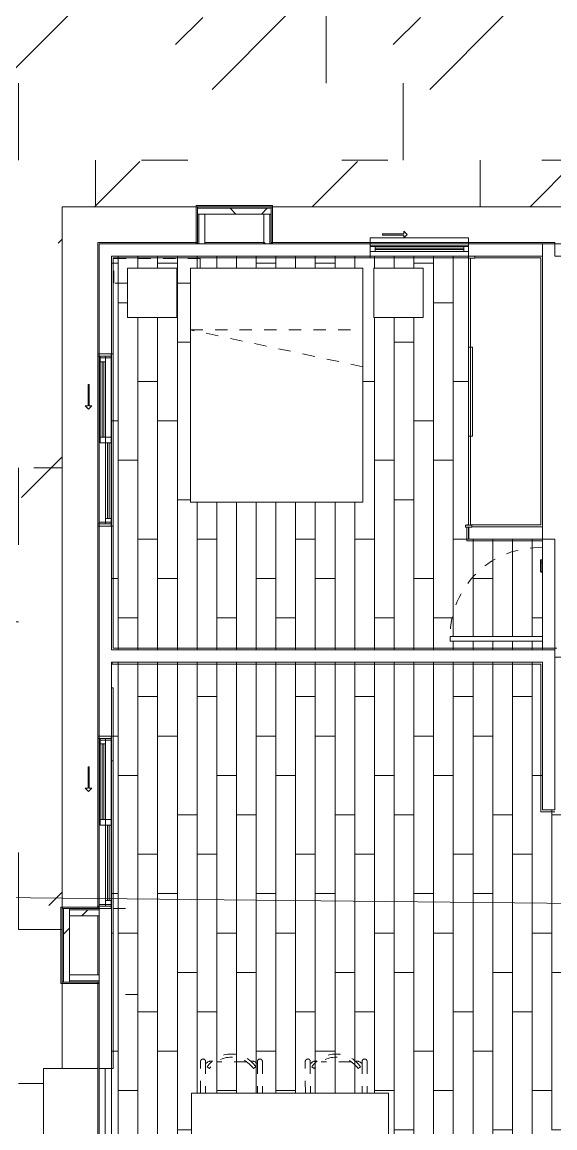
# Model space of a CAD drawing. Header units: metres. Extents: x 3856 to 4207, y -1118 to -691.
# Drawn here: x 3965.03 to 3969.36, y -991.61 to -982.63 of the extents above; entities that cross this region are included whole.
import ezdxf

# ---------------------------------------------------------------- set-up
doc = ezdxf.new("R2010")
doc.units = ezdxf.units.M
for name, pattern in [('Dash', [0.00635, 0.003175, -0.003175]), ('Derribado', [0.0048, 0.0032, -0.0016]), ('Trazo', [0.006, 0.003, -0.003])]:
    doc.linetypes.add(name, pattern=pattern)
for name, color, linetype, lineweight in [('_Hidden Lines_', 7, 'Trazo', 9), ('Casework', 7, 'Continuous', 9), ('Common Edges', 7, 'Continuous', 9), ('Cut Pattern', 7, 'Continuous', 18), ('Detail Items', 7, 'Continuous', 9), ('Doors', 7, 'Continuous', 9), ('Floors', 7, 'Continuous', 9), ('Frame_Mullion', 7, 'Continuous', 9), ('Generic Models', 7, 'Continuous', 9), ('Glass', 7, 'Continuous', 9), ('Linea de proyección', 7, 'Derribado', 9), ('Surface Pattern', 7, 'Continuous', 9), ('Text Notes', 7, 'Continuous', 9), ('Walls', 7, 'Continuous', 9), ('Windows', 7, 'Continuous', 9)]:
    doc.layers.add(name, color=color, linetype=linetype, lineweight=lineweight)
doc.layers.add('Cour_Roja_Punteada_1', color=1, linetype='Dash', lineweight=9, true_color=0xff0000)
doc.layers.add('ROA-E00-URB-A101-MASTER_PLAN cambio estaciomientos_dwg', color=7, linetype='Continuous', lineweight=9, true_color=0x767676)
pattern_1 = [(45, (0, 0), (-2.1213203, 2.1213203), []), (135, (0, 0), (-2.1213203, -2.1213203), [])]

# ---------------------------------------------------------------- blocks, each defined once
blk = doc.blocks.new('Comedor 2D - Escritorio 70 x160 cm-3928755-IMPLANTACIÓN - KIT COMERCIAL')
at = {"layer": '_Hidden Lines_'}
for p, q in [((-0.4103, -0.1951), (-0.4106, 0.0618)), ((-0.37, 0.0618), (-0.3697, -0.1951)), ((-0.3583, 0.0179), (-0.3377, 0.0037)), ((-0.0381, 0.0594), (-0.2816, 0.0594)), ((0.0386, 0.0179), (0.018, 0.0037)), ((0.0503, 0.0618), (0.05, -0.1951)), ((0.0908, 0.0618), (0.0906, -0.1951)), ((0.4397, -0.1951), (0.4394, 0.0618)), ((0.48, 0.0618), (0.4803, -0.1951)), ((0.4917, 0.0179), (0.5123, 0.0037)), ((0.8119, 0.0594), (0.5684, 0.0594)), ((0.8886, 0.0179), (0.868, 0.0037)), ((0.9003, 0.0618), (0.9, -0.1951)), ((0.9408, 0.0618), (0.9406, -0.1951)), ((-0.4849, -0.8951), (-0.4849, -0.1951)), ((-0.4849, -0.1951), (1.1151, -0.1951)), ((1.1151, -0.1951), (1.1151, -0.8951)), ((1.1151, -0.8951), (-0.4849, -0.8951)), ((-0.4103, -0.8951), (-0.4106, -1.152)), ((-0.37, -1.152), (-0.3697, -0.8951)), ((0.0503, -1.152), (0.05, -0.8951)), ((0.0908, -1.152), (0.0906, -0.8951)), ((0.4397, -0.8951), (0.4394, -1.152)), ((0.48, -1.152), (0.4803, -0.8951)), ((0.9003, -1.152), (0.9, -0.8951)), ((0.9408, -1.152), (0.9406, -0.8951)), ((-0.3583, -1.1081), (-0.3377, -1.0938)), ((-0.0381, -1.1496), (-0.2816, -1.1496)), ((0.0386, -1.1081), (0.018, -1.0938)), ((0.4917, -1.1081), (0.5123, -1.0938)), ((0.8119, -1.1496), (0.5684, -1.1496)), ((0.8886, -1.1081), (0.868, -1.0938))]:
    blk.add_line(p, q, dxfattribs=at)
for centre, radius, start, end in [((-0.1599, -0.1193), 0.2413, 34.66283, 145.33717), ((-0.1599, -0.1193), 0.2163, 34.66283, 145.33717), ((0.6901, -0.1193), 0.2413, 34.66283, 145.33717), ((0.6901, -0.1193), 0.2163, 34.66283, 145.33717), ((-0.3903, 0.0618), 0.0203, 0, 179.99945), ((-0.3196, -0.005), 0.0705, 86.38663, 135.59152), ((-0.0001, -0.005), 0.0705, 44.40888, 93.61337), ((0.0706, 0.0618), 0.0203, 0, 180), ((0.4597, 0.0618), 0.0203, 0, 179.99945), ((0.5304, -0.005), 0.0705, 86.38663, 135.59152), ((0.8499, -0.005), 0.0705, 44.40888, 93.61337), ((0.9206, 0.0618), 0.0203, 0, 180), ((-0.3903, -1.152), 0.0203, 180.00055, 0), ((-0.3196, -1.0851), 0.0705, 224.40848, 273.61337), ((-0.1599, -0.9708), 0.2413, 214.66283, 325.33717), ((-0.1599, -0.9708), 0.2163, 214.66283, 325.33717), ((-0.0001, -1.0851), 0.0705, 266.38663, 315.59112), ((0.0706, -1.152), 0.0203, 180, 360), ((0.4597, -1.152), 0.0203, 180.00055, 0), ((0.5304, -1.0851), 0.0705, 224.40848, 273.61337), ((0.6901, -0.9708), 0.2413, 214.66283, 325.33717), ((0.6901, -0.9708), 0.2163, 214.66283, 325.33717), ((0.8499, -1.0851), 0.0705, 266.38663, 315.59112), ((0.9206, -1.152), 0.0203, 180, 360)]:
    blk.add_arc(centre, radius, start, end, dxfattribs=at)
at = {"layer": 'Casework'}
for p, q in [((1.1151, -0.1951), (-0.4849, -0.1951)), ((-0.4849, -0.1951), (-0.4849, -0.8951)), ((1.1151, -0.8951), (1.1151, -0.1951)), ((-0.4849, -0.8951), (1.1151, -0.8951))]:
    blk.add_line(p, q, dxfattribs=at)
blk = doc.blocks.new('Multifuncional 2D - Closet 60x220cm-4041498-IMPLANTACIÓN - KIT COMERCIAL')
at = {"layer": '_Hidden Lines_'}
for p, q in [((-0.8578, -1.0866), (-0.8578, -0.5116)), ((-0.122, -0.4866), (0.6025, -0.4866)), ((1.3422, -0.4866), (1.3422, -1.0866)), ((1.3422, -1.0866), (-0.8578, -1.0866))]:
    blk.add_line(p, q, dxfattribs=at)
at = {"layer": 'Casework'}
for p, q in [((-0.8578, -0.5116), (-0.8578, -1.0866)), ((0.6025, -0.4866), (-0.122, -0.4866)), ((1.3422, -1.0866), (1.3422, -0.4866)), ((-0.8578, -1.0866), (1.3422, -1.0866))]:
    blk.add_line(p, q, dxfattribs=at)
blk = doc.blocks.new('COUR-VENTANA-DESLIZANTE_DOS_CUERPOS - 0_80 x 1_35cm-11785835-IMPLANTACIÓN - KIT COMERCIAL')
at = {"layer": 'Detail Items'}
for p, q in [((0.0999, -0.1246), (0.1269, -0.0976)), ((0.0999, -0.1246), (0.1269, -0.1516)), ((0.1269, -0.0976), (0.1269, -0.1196)), ((0.1269, -0.1196), (0.3, -0.1196)), ((0.1269, -0.1516), (0.1269, -0.1296)), ((0.3, -0.1296), (0.1269, -0.1296)), ((0.3, -0.1196), (0.3, -0.1296))]:
    blk.add_line(p, q, dxfattribs=at)
blk = doc.blocks.new('COUR-VENTANA-DESLIZANTE_DOS_CUERPOS - 1_40 x 1_35cm-11595978-IMPLANTACIÓN - KIT COMERCIAL')
at = {"layer": 'Detail Items'}
for p, q in [((0.2499, 0.0796), (0.2769, 0.1066)), ((0.2769, 0.1066), (0.2769, 0.0846)), ((0.2499, 0.0796), (0.2769, 0.0526)), ((0.45, 0.0846), (0.2769, 0.0846)), ((0.2769, 0.0746), (0.45, 0.0746)), ((0.2769, 0.0526), (0.2769, 0.0746)), ((0.45, 0.0746), (0.45, 0.0846))]:
    blk.add_line(p, q, dxfattribs=at)
blk = doc.blocks.new('COUR-PUERTA-SIMPLE - P-05 _ 80 cm x 210 cm-V187-IMPLANTACIÓN - KIT COMERCIAL')
at = {"layer": 'Detail Items'}
for p, q in [((0.34, -0.8), (0.34, -0.05)), ((0.34, -0.05), (0.34, -0.8)), ((0.38, -0.05), (0.38, -0.8)), ((0.38, -0.8), (0.38, -0.05)), ((0.38, -0.8), (0.34, -0.8)), ((0.34, -0.8), (0.38, -0.8))]:
    blk.add_line(p, q, dxfattribs=at)
at = {"layer": 'Doors'}
for p, q in [((-0.2827, -0.05), (-0.2827, -0.0622)), ((-0.2827, -0.0622), (-0.2827, -0.0654)), ((-0.27, -0.0622), (-0.2827, -0.0622)), ((-0.2827, -0.0622), (-0.2573, -0.0622)), ((-0.2827, -0.0622), (-0.2573, -0.0622)), ((-0.2827, -0.0654), (-0.27, -0.0654)), ((-0.27, -0.0622), (-0.1842, -0.0622)), ((-0.1842, -0.0622), (-0.27, -0.0622)), ((-0.27, -0.0654), (-0.27, -0.0622)), ((-0.27, -0.0622), (-0.27, -0.0654)), ((-0.27, -0.0654), (-0.1842, -0.0654)), ((-0.1842, -0.0654), (-0.27, -0.0654)), ((-0.2573, -0.0622), (-0.2573, -0.05)), ((-0.1842, -0.0622), (-0.1842, -0.05)), ((-0.1842, -0.05), (-0.1842, -0.0622)), ((-0.1811, -0.05), (-0.1811, -0.0623)), ((-0.1811, -0.0623), (-0.1811, -0.05))]:
    blk.add_line(p, q, dxfattribs=at)
at = {"layer": 'Doors', "flags": 128}
for points in [[(-0.1842, -0.0654), (-0.1835, -0.0653), (-0.1829, -0.0651), (-0.1823, -0.0647), (-0.1818, -0.0642), (-0.1814, -0.0636), (-0.1812, -0.063), (-0.1811, -0.0623)], [(-0.1811, -0.0623), (-0.1812, -0.063), (-0.1814, -0.0636), (-0.1818, -0.0642), (-0.1823, -0.0647), (-0.1829, -0.0651), (-0.1835, -0.0653), (-0.1842, -0.0654)]]:
    blk.add_lwpolyline(points, dxfattribs=at)
at = {"layer": 'Linea de proyección'}
blk.add_arc((0.34, -0.0789), 0.7211, 177.71276, 270, dxfattribs=at)
blk = doc.blocks.new('CLOSET 1 - ARAYA - CLOSET A-V195-IMPLANTACIÓN - KIT COMERCIAL')
at = {"layer": 'Casework'}
for p, q in [((-1.5675, 0.675), (-1.5825, 0.675)), ((-1.5825, 0.675), (-1.5825, 0.625)), ((-1.5675, 0.625), (-1.5675, 0.675)), ((-1.5675, 0.65), (-1.5675, 0.635)), ((-0.8443, 0.65), (-1.5675, 0.65)), ((-1.5675, 0.635), (-0.8443, 0.635)), ((-0.8443, 0.635), (-0.8443, 0.65)), ((-0.843, 0.635), (-0.843, 0.62)), ((-0.1198, 0.635), (-0.843, 0.635)), ((0.6035, 0.65), (-0.1198, 0.65)), ((-0.1198, 0.65), (-0.1198, 0.635)), ((-0.1198, 0.635), (0.6035, 0.635)), ((-0.1198, 0.62), (-0.1198, 0.635)), ((0.6176, 0.65), (0.6026, 0.65)), ((0.6026, 0.65), (0.6026, 0.6)), ((0.6035, 0.635), (0.6035, 0.65)), ((0.6176, 0.6), (0.6176, 0.65)), ((-1.5825, 0.625), (-1.5675, 0.625)), ((-0.843, 0.62), (-0.1198, 0.62)), ((0.6026, 0.6), (0.6176, 0.6))]:
    blk.add_line(p, q, dxfattribs=at)
blk = doc.blocks.new('Puerta Ventana 2 cuerpos - Puerta Ventana 240 x 210cm-V197-IMPLANTACIÓN - KIT COMERCIAL')
at = {"layer": 'Detail Items'}
for p, q in [((-0.7125, 0.2075), (-0.7125, 0.1925)), ((-0.4919, 0.2075), (-0.7125, 0.2075)), ((-0.7125, 0.1925), (-0.4919, 0.1925)), ((-0.4919, 0.2295), (-0.4919, 0.2075)), ((-0.4624, 0.2), (-0.4919, 0.2295)), ((-0.4624, 0.2), (-0.4919, 0.1705)), ((-0.4919, 0.1705), (-0.4919, 0.1925))]:
    blk.add_line(p, q, dxfattribs=at)
at = {"layer": 'Doors'}
for p, q in [((-1.0127, 0.1008), (-1.0127, 0.05)), ((-0.9944, 0.05), (-0.9944, 0.1008)), ((-1.2, 0.05), (1.2, 0.05)), ((-1.2, 0), (-1.2, 0.05)), ((-1.2, 0.05), (0.025, 0.05)), ((0.025, 0), (-1.2, 0)), ((-0.025, -0.05), (-0.025, 0)), ((-0.025, 0), (1.2, 0)), ((0.025, 0.05), (0.025, 0)), ((1.2, 0), (1.2, -0.05)), ((-1.2, -0.05), (1.2, -0.05)), ((-1.0127, 0), (-1.0127, -0.0514)), ((-0.9944, -0.0514), (-0.9944, 0)), ((1.2, -0.05), (-0.025, -0.05))]:
    blk.add_line(p, q, dxfattribs=at)
for centre, start, end in [((-1.0035, 0.1049), 0, 180), ((-1.0035, 0.1049), 0, 180), ((-1.0035, 0.1049), 180, 360), ((-1.0035, 0.1049), 180, 360), ((-1.0035, -0.0555), 0, 180), ((-1.0035, -0.0555), 0, 180), ((-1.0035, -0.0555), 180, 360), ((-1.0035, -0.0555), 180, 360)]:
    blk.add_arc(centre, 0.01, start, end, dxfattribs=at)
for points in [[(-0.9944, 0.1008), (-0.9945, 0.1007), (-0.9946, 0.1005), (-0.9948, 0.1001), (-0.9949, 0.0999), (-0.995, 0.0997), (-0.9951, 0.0995), (-0.9953, 0.0992), (-0.9956, 0.0988), (-0.996, 0.0983), (-0.9965, 0.0979), (-0.9969, 0.0974), (-0.9975, 0.097), (-0.9981, 0.0965), (-0.9987, 0.0962), (-0.9994, 0.0958), (-1.0002, 0.0955), (-1.001, 0.0952), (-1.0021, 0.095), (-1.0032, 0.0949), (-1.0044, 0.095), (-1.0056, 0.0951), (-1.0066, 0.0954), (-1.0076, 0.0958), (-1.0082, 0.0961), (-1.0087, 0.0963), (-1.0091, 0.0966), (-1.0096, 0.097), (-1.0101, 0.0974), (-1.0106, 0.0979), (-1.0111, 0.0983), (-1.0115, 0.0988), (-1.0118, 0.0992), (-1.012, 0.0995), (-1.0121, 0.0997), (-1.0122, 0.0999), (-1.0123, 0.1001), (-1.0125, 0.1005), (-1.0126, 0.1007), (-1.0127, 0.1008)], [(-1.0127, 0.1008), (-1.0126, 0.1007), (-1.0125, 0.1005), (-1.0123, 0.1001), (-1.0122, 0.0999), (-1.0121, 0.0997), (-1.012, 0.0995), (-1.0118, 0.0992), (-1.0115, 0.0988), (-1.0111, 0.0983), (-1.0106, 0.0979), (-1.0101, 0.0974), (-1.0096, 0.097), (-1.009, 0.0965), (-1.0083, 0.0962), (-1.0076, 0.0958), (-1.0069, 0.0955), (-1.0061, 0.0952), (-1.005, 0.095), (-1.0038, 0.0949), (-1.0027, 0.095), (-1.0015, 0.0951), (-1.0004, 0.0954), (-0.9994, 0.0958), (-0.9988, 0.0961), (-0.9984, 0.0963), (-0.998, 0.0966), (-0.9975, 0.097), (-0.9969, 0.0974), (-0.9965, 0.0979), (-0.996, 0.0983), (-0.9956, 0.0988), (-0.9953, 0.0992), (-0.9951, 0.0995), (-0.995, 0.0997), (-0.9949, 0.0999), (-0.9948, 0.1001), (-0.9946, 0.1005), (-0.9945, 0.1007), (-0.9944, 0.1008)], [(-1.0127, -0.0514), (-1.0126, -0.0513), (-1.0125, -0.051), (-1.0123, -0.0507), (-1.0122, -0.0504), (-1.0121, -0.0503), (-1.012, -0.0501), (-1.0118, -0.0498), (-1.0115, -0.0494), (-1.0111, -0.0489), (-1.0106, -0.0484), (-1.0101, -0.0479), (-1.0096, -0.0475), (-1.009, -0.0471), (-1.0083, -0.0467), (-1.0076, -0.0463), (-1.0069, -0.046), (-1.0061, -0.0458), (-1.005, -0.0455), (-1.0038, -0.0454), (-1.0027, -0.0455), (-1.0015, -0.0456), (-1.0004, -0.0459), (-0.9994, -0.0463), (-0.9988, -0.0466), (-0.9984, -0.0469), (-0.998, -0.0471), (-0.9975, -0.0475), (-0.9969, -0.0479), (-0.9965, -0.0484), (-0.996, -0.0489), (-0.9956, -0.0494), (-0.9953, -0.0498), (-0.9951, -0.0501), (-0.995, -0.0503), (-0.9949, -0.0504), (-0.9948, -0.0507), (-0.9946, -0.051), (-0.9945, -0.0513), (-0.9944, -0.0514)], [(-0.9944, -0.0514), (-0.9945, -0.0513), (-0.9946, -0.051), (-0.9948, -0.0507), (-0.9949, -0.0504), (-0.995, -0.0503), (-0.9951, -0.0501), (-0.9953, -0.0498), (-0.9956, -0.0494), (-0.996, -0.0489), (-0.9965, -0.0484), (-0.9969, -0.0479), (-0.9975, -0.0475), (-0.9981, -0.0471), (-0.9987, -0.0467), (-0.9994, -0.0463), (-1.0002, -0.046), (-1.001, -0.0458), (-1.0021, -0.0455), (-1.0032, -0.0454), (-1.0044, -0.0455), (-1.0056, -0.0456), (-1.0066, -0.0459), (-1.0076, -0.0463), (-1.0082, -0.0466), (-1.0087, -0.0469), (-1.0091, -0.0471), (-1.0096, -0.0475), (-1.0101, -0.0479), (-1.0106, -0.0484), (-1.0111, -0.0489), (-1.0115, -0.0494), (-1.0118, -0.0498), (-1.012, -0.0501), (-1.0121, -0.0503), (-1.0122, -0.0504), (-1.0123, -0.0507), (-1.0125, -0.051), (-1.0126, -0.0513), (-1.0127, -0.0514)]]:
    blk.add_open_spline(points, degree=3, knots=[0, 0, 0, 0, 0.055556, 0.083333, 0.097222, 0.111111, 0.125, 0.138889, 0.166667, 0.194444, 0.222222, 0.25, 0.277778, 0.305556, 0.333333, 0.361111, 0.388889, 0.416667, 0.444444, 0.5, 0.527778, 0.555556, 0.611111, 0.638889, 0.666667, 0.680556, 0.694444, 0.722222, 0.75, 0.777778, 0.805556, 0.833333, 0.861111, 0.875, 0.888889, 0.902778, 0.916667, 0.944444, 1, 1, 1, 1], dxfattribs=at)
blk = doc.blocks.new('Multifuncional 2D - Mesa Noche-4976159-IMPLANTACIÓN - KIT COMERCIAL')
at = {"layer": '_Hidden Lines_'}
for p, q in [((-0.4578, 1.0866), (-0.8578, 1.0866)), ((-0.8578, 1.0866), (-0.8578, 0.6866)), ((-0.4578, 0.6866), (-0.4578, 1.0866)), ((-0.8578, 0.6866), (-0.4578, 0.6866))]:
    blk.add_line(p, q, dxfattribs=at)
at = {"layer": 'Casework'}
for p, q in [((-0.8578, 1.0866), (-0.4578, 1.0866)), ((-0.8578, 0.6866), (-0.8578, 1.0866)), ((-0.4578, 1.0866), (-0.4578, 0.6866)), ((-0.4578, 0.6866), (-0.8578, 0.6866))]:
    blk.add_line(p, q, dxfattribs=at)
blk = doc.blocks.new('Cama 2D - COUR-ARQ-CAMA DOBLE - 2D-5365797-IMPLANTACIÓN - KIT COMERCIAL')
at = {"layer": '_Hidden Lines_'}
for p, q in [((1.0422, 1.0866), (-0.8578, 1.0866)), ((-0.8578, 1.0866), (-0.8578, -0.3134)), ((-0.0578, 1.0866), (-0.3578, -0.3134)), ((-0.3578, -0.3134), (-0.3578, 1.0866)), ((1.0422, -0.3134), (1.0422, 1.0866)), ((-0.8578, -0.3134), (1.0422, -0.3134))]:
    blk.add_line(p, q, dxfattribs=at)
at = {"layer": 'Casework'}
for p, q in [((-0.8578, 1.0866), (1.0422, 1.0866)), ((-0.8578, -0.3134), (-0.8578, 1.0866)), ((1.0422, 1.0866), (1.0422, -0.3134)), ((1.0422, -0.3134), (-0.8578, -0.3134))]:
    blk.add_line(p, q, dxfattribs=at)
blk = doc.blocks.new('COCINA APTO TIPO A - COCINA APTO TIPO A-V198-IMPLANTACIÓN - KIT COMERCIAL')
at = {"layer": 'Generic Models'}
for p, q in [((0.9613, 2.87), (0.9613, 2.85)), ((0.9613, 2.85), (0.9613, 2.1)), ((1.5213, 2.85), (0.9613, 2.85)), ((0.9763, 2.85), (0.9613, 2.85)), ((0.9613, 2.85), (0.9613, 2.485)), ((0.9613, 2.85), (1.5213, 2.85)), ((0.9763, 2.485), (0.9763, 2.85)), ((1.5213, 2.87), (1.0363, 2.87)), ((1.5213, 2.85), (1.5213, 2.87)), ((1.5413, 2.87), (1.5213, 2.87)), ((1.5213, 2.87), (1.5213, 2.1)), ((1.5213, 2.1), (1.5213, 2.85)), ((1.5413, 2.1), (1.5413, 2.87)), ((0.9763, 2.485), (0.9613, 2.485)), ((0.9613, 2.485), (0.9613, 2.12)), ((0.9613, 2.485), (0.9763, 2.485)), ((0.9763, 2.12), (0.9763, 2.485)), ((0.9613, 2.12), (0.9763, 2.12)), ((0.9613, 2.1), (1.5213, 2.1)), ((1.5213, 2.1), (0.9613, 2.1)), ((0.9613, 2.1), (0.9613, 2.08)), ((0.9613, 2.08), (1.5213, 2.08)), ((0.9613, 2.08), (0.9613, 0.3)), ((1.5213, 2.1), (1.5413, 2.1)), ((1.5213, 2.08), (1.5213, 2.1)), ((1.7913, 2.1), (1.5413, 2.1)), ((1.7913, 0.3), (1.7913, 2.1)), ((-0.8193, 2), (-0.8193, 1.98)), ((-0.8193, 1.31), (-0.8193, 1.29)), ((-0.8193, 0.9869), (-0.8193, 0.9669)), ((-0.2167, 0.3525), (-0.2167, 0.9525)), ((-0.8193, 0.32), (-0.8193, 0.3)), ((0.9613, 0.3), (1.7913, 0.3)), ((0.2462, 0.18), (0.2312, 0.18)), ((0.4834, 0.18), (0.4684, 0.18)), ((-0.6487, -0.6), (-0.5488, -0.6))]:
    blk.add_line(p, q, dxfattribs=at)
blk = doc.blocks.new('EDIFICIO TIPO A_rvt-2-IMPLANTACIÓN - KIT COMERCIAL')
at = {"layer": 'Cut Pattern', "lineweight": 9}
h = blk.add_hatch(dxfattribs=at)
h.set_pattern_fill('FP_35', color=256, style=0, pattern_type=2)
h.set_pattern_definition(pattern_1)
h.paths.add_polyline_path([(3966.4551, -984.1398), (3966.4551, -984.1873), (3967.0551, -984.1873), (3967.0551, -984.1398)])
h = blk.add_hatch(dxfattribs=at)
h.set_pattern_fill('FP_35', color=256, style=0, pattern_type=2)
h.set_pattern_definition(pattern_1)
h.paths.add_polyline_path([(3966.9951, -984.4273), (3967.0426, -984.4273), (3967.0426, -984.1873), (3966.9951, -984.1873)])
h = blk.add_hatch(dxfattribs=at)
h.set_pattern_fill('FP_35', color=256, style=0, pattern_type=2)
h.set_pattern_definition(pattern_1)
h.paths.add_polyline_path([(3965.4168, -990.4273), (3965.4168, -989.8273), (3965.3693, -989.8273), (3965.3693, -990.4273)])
h = blk.add_hatch(dxfattribs=at)
h.set_pattern_fill('FP_35', color=256, style=0, pattern_type=2)
h.set_pattern_definition(pattern_1)
h.paths.add_polyline_path([(3965.4168, -989.8873), (3965.6568, -989.8873), (3965.6568, -989.8398), (3965.4168, -989.8398)])
at = {"layer": 'Surface Pattern', "true_color": 0xdcf1d6}
h = blk.add_hatch(dxfattribs=at)
h.set_pattern_fill('FP_8', color=254, style=0, pattern_type=2)
h.set_pattern_definition([(45, (0, 0), (-1.76776695, 0), [0.9375, -3.75]), (45, (1.25, 1.25), (-1.76776695, 0), [0.9375, -3.75]), (45, (2.5, -0.375), (-1.76776695, 0), [0.3125, -2.5]), (90, (2.5, 0.625), (-0.625, 0.625), [0.625, -2.5]), (315, (2.5, 1.25), (0, 3.5355339), [0.625, -3.75]), (0, (1.25, 1.25), (2.5, 2.5), [0.375, -1.25]), (0, (-1.875, 2.5), (2.5, 2.5), [0.375, -2.5])])
h.paths.add_polyline_path([(3965.2814, -994.1273), (3965.3568, -994.1273), (3965.3568, -993.5273), (3965.2068, -993.5273), (3965.2068, -991.1273), (3965.3568, -991.1273), (3965.3568, -984.1273), (3973.5576, -984.1273), (3973.5576, -983.9773), (3974.3068, -983.9773), (3974.3068, -982.6773), (3974.4068, -982.6773), (3974.4068, -983.9773), (3975.1576, -983.9773), (3975.1576, -984.1273), (3983.3568, -984.1273), (3983.3568, -991.1273), (3983.5068, -991.1273), (3983.5068, -993.5273), (3983.3568, -993.5273), (3983.3568, -994.0273), (3985.3068, -994.0273), (3985.3068, -982.5773), (3963.3068, -982.5773), (3963.3068, -994.1273)])
at = {"layer": 'Surface Pattern', "true_color": 0x808080}
h = blk.add_hatch(dxfattribs=at)
h.set_pattern_fill('FP_54', color=8, style=0, pattern_type=2)
h.set_pattern_definition([(90, (1929.012, -977.227), (-0.16, 1e-17), []), (180, (1929.012, -977.227), (-0.32, -0.32), [0.16, -1.12]), (180, (1928.852, -976.587), (-0.32, -0.32), [0.16, -1.12])])
h.paths.add_polyline_path([(3965.8434, -996.0273), (3969.2568, -996.0273), (3969.2568, -993.5423), (3969.1218, -993.5423), (3969.1218, -991.7423), (3969.2568, -991.7423), (3969.2568, -991.6273), (3971.7318, -991.6273), (3971.7318, -991.6073), (3970.7818, -991.6073), (3970.7818, -991.5673), (3971.7318, -991.5673), (3971.7318, -990.3273), (3970.4568, -990.3273), (3970.4568, -990.6273), (3970.3568, -990.6273), (3970.3568, -986.8273), (3969.3568, -986.8273), (3969.3568, -989.0273), (3969.2568, -989.0273), (3969.2568, -987.8273), (3965.7568, -987.8273), (3965.7568, -996.0273)])
h.paths.add_polyline_path([(3965.8434, -995.9513), (3965.8434, -993.6366), (3966.6434, -993.6366), (3966.6434, -995.1513), (3967.3434, -995.1513), (3967.3434, -995.9513), (3966.4483, -995.9513)])
h.paths.add_polyline_path([(3967.3434, -994.6273), (3967.2881, -994.6273), (3967.2881, -994.1273), (3967.8881, -994.1273), (3967.8881, -994.6273)])
h.paths.add_polyline_path([(3966.4068, -992.0273), (3966.4068, -991.3273), (3968.0068, -991.3273), (3968.0068, -992.0273), (3967.9483, -992.0273)])
h.paths.add_polyline_path([(3971.0568, -990.2273), (3972.1576, -990.2173), (3972.1576, -987.8273), (3971.0568, -987.8273), (3971.0568, -990.1143), (3972.1568, -990.1143), (3972.1568, -990.1293), (3971.0568, -990.1293), (3971.0568, -990.2173)])
h.paths.add_polyline_path([(3974.3068, -987.7273), (3974.3068, -984.5273), (3970.9568, -984.5273), (3970.9568, -986.8273), (3970.4568, -986.8273), (3970.4568, -987.6673), (3971.3068, -987.6673), (3971.3068, -987.7073), (3970.4568, -987.7073), (3970.4568, -987.7273), (3974.1862, -987.7273)])
h.paths.add_polyline_path([(3967.9483, -987.7273), (3969.2568, -987.7273), (3969.2568, -987.6573), (3968.5068, -987.6573), (3968.5068, -987.6173), (3969.2568, -987.6173), (3969.2568, -986.8273), (3968.6568, -986.8273), (3968.6495, -986.7298), (3968.6318, -986.7273), (3968.6403, -986.7148), (3968.6568, -986.7148), (3968.6568, -984.5273), (3965.7568, -984.5273), (3965.7568, -987.7273)])
h.paths.add_polyline_path([(3973.7862, -987.295), (3973.7862, -986.895), (3974.1862, -986.895), (3974.1862, -987.295)])
h.paths.add_polyline_path([(3972.2862, -986.795), (3972.2862, -985.195), (3974.1862, -985.195), (3974.1862, -986.795), (3972.7838, -986.795)])
h.paths.add_polyline_path([(3966.3981, -986.5273), (3966.3981, -984.6273), (3967.7981, -984.6273), (3967.7981, -986.5273)])
h.paths.add_polyline_path([(3974.1862, -985.095), (3973.7862, -985.095), (3973.7862, -984.695), (3974.1862, -984.695), (3974.1862, -984.7068)])
h.paths.add_polyline_path([(3968.2878, -985.0273), (3967.8878, -985.0273), (3967.8878, -984.6273), (3968.2878, -984.6273)])
h.paths.add_polyline_path([(3965.8878, -985.0273), (3965.8886, -984.6273), (3966.2878, -984.6273), (3966.2878, -985.0273)])
at = {"layer": 'Common Edges'}
for p, q in [((3966.4551, -984.1398), (3967.0551, -984.1398)), ((3966.4676, -984.4273), (3966.4676, -984.1873)), ((3967.0426, -984.4273), (3967.0426, -984.1873)), ((3966.4451, -984.4273), (3966.4451, -984.4173)), ((3967.0651, -984.4173), (3967.0651, -984.4223)), ((3969.2568, -986.8423), (3969.2568, -986.8273)), ((3965.3693, -990.4273), (3965.3693, -989.8273)), ((3965.6568, -989.8398), (3965.4168, -989.8398)), ((3965.6468, -989.8173), (3965.6568, -989.8173)), ((3965.6568, -990.4148), (3965.4168, -990.4148)), ((3965.6568, -990.4373), (3965.6468, -990.4373))]:
    blk.add_line(p, q, dxfattribs=at)
at = {"layer": 'Cour_Roja_Punteada_1'}
for p, q in [((3965.7768, -984.5473), (3966.4768, -984.5473)), ((3965.7768, -984.7473), (3965.7768, -984.5473)), ((3966.4768, -984.5473), (3966.4768, -984.6273)), ((3965.8878, -984.7473), (3965.7768, -984.7473)), ((3966.3981, -984.7473), (3966.2878, -984.7473)), ((3965.7718, -989.8273), (3965.9718, -989.8273)), ((3965.7718, -990.5273), (3965.7718, -989.8273)), ((3965.9718, -989.8273), (3965.9718, -990.5273)), ((3965.9718, -990.5273), (3965.7718, -990.5273))]:
    blk.add_line(p, q, dxfattribs=at)
at = {"layer": 'Floors'}
for p, q in [((3965.3568, -989.8273), (3965.3568, -984.1273)), ((3965.3568, -984.1273), (3966.4551, -984.1273)), ((3967.0551, -984.1273), (3970.3568, -984.1273)), ((3968.6568, -984.5273), (3965.7568, -984.5273)), ((3965.7568, -984.5273), (3965.7568, -987.7273)), ((3968.6568, -986.8273), (3968.6568, -986.7298)), ((3969.2568, -986.8273), (3968.6568, -986.8273)), ((3965.7568, -987.7273), (3969.2568, -987.7273)), ((3969.3568, -987.7273), (3969.3568, -989.0273)), ((3969.2568, -987.8273), (3965.7568, -987.8273)), ((3965.7568, -987.8273), (3965.7568, -991.1273)), ((3969.2568, -989.0273), (3969.2568, -987.8273)), ((3969.3568, -989.0273), (3969.2568, -989.0273)), ((3965.3568, -991.1273), (3965.3568, -990.4273)), ((3965.6468, -991.1273), (3965.2068, -991.1273)), ((3965.2068, -991.1273), (3965.2068, -993.5273)), ((3965.6468, -993.5273), (3965.6468, -991.1273))]:
    blk.add_line(p, q, dxfattribs=at)
at = {"layer": 'Walls', "lineweight": 18}
for p, q in [((3966.4451, -984.1173), (3966.4451, -984.4173)), ((3966.4551, -984.1173), (3966.4451, -984.1173)), ((3967.0551, -984.1173), (3966.4551, -984.1173)), ((3967.0651, -984.1173), (3967.0551, -984.1173)), ((3967.0651, -984.4173), (3967.0651, -984.1173)), ((3967.0551, -984.1273), (3966.4551, -984.1273)), ((3966.4551, -984.1273), (3966.4551, -984.1873)), ((3966.4551, -984.1273), (3967.0551, -984.1273)), ((3966.4551, -984.4273), (3966.4551, -984.1273)), ((3966.4551, -984.1873), (3967.0551, -984.1873)), ((3966.4551, -984.1873), (3966.4551, -984.4273)), ((3966.5151, -984.1873), (3966.4551, -984.1873)), ((3966.5151, -984.4273), (3966.5151, -984.1873)), ((3966.9951, -984.1873), (3966.9951, -984.4273)), ((3967.0551, -984.1873), (3966.9951, -984.1873)), ((3967.0551, -984.1873), (3967.0551, -984.1273)), ((3967.0551, -984.1273), (3967.0551, -984.4223)), ((3967.0551, -984.4273), (3967.0551, -984.1873)), ((3965.6468, -984.4173), (3965.6468, -985.3223)), ((3965.6568, -984.4173), (3965.6468, -984.4173)), ((3966.4451, -984.4173), (3965.6568, -984.4173)), ((3965.6568, -985.3223), (3965.6568, -984.4273)), ((3965.6568, -984.4273), (3966.4451, -984.4273)), ((3966.4451, -984.4273), (3966.4551, -984.4273)), ((3966.4551, -984.4273), (3966.5151, -984.4273)), ((3966.9951, -984.4273), (3967.0551, -984.4273)), ((3967.0551, -984.4223), (3967.0651, -984.4223)), ((3967.8568, -984.4173), (3967.0651, -984.4173)), ((3967.0651, -984.4223), (3967.0651, -984.4273)), ((3967.0651, -984.4273), (3967.8568, -984.4273)), ((3967.8568, -984.4273), (3967.8568, -984.4173)), ((3968.6568, -984.4173), (3967.8584, -984.4173)), ((3967.8584, -984.4173), (3967.8584, -984.4273)), ((3967.8584, -984.4273), (3968.6568, -984.4273)), ((3968.6568, -984.4273), (3968.6568, -984.4173)), ((3969.3568, -984.4173), (3968.6568, -984.4173)), ((3968.6568, -984.4173), (3968.6568, -984.4273)), ((3968.6568, -984.4273), (3969.3568, -984.4273)), ((3970.3568, -984.4273), (3969.3568, -984.4273)), ((3969.3568, -984.4273), (3969.3568, -984.5273)), ((3969.2568, -984.5273), (3965.7568, -984.5273)), ((3965.7568, -984.5273), (3965.7568, -984.5423)), ((3965.7568, -984.5423), (3965.7568, -987.7273)), ((3965.7718, -984.5423), (3968.6568, -984.5423)), ((3965.7718, -987.7123), (3965.7718, -984.5423)), ((3968.7068, -984.5423), (3969.2418, -984.5423)), ((3969.2418, -984.5423), (3969.2418, -986.7123)), ((3969.2568, -984.5423), (3969.2568, -984.5273)), ((3969.2568, -986.7273), (3969.2568, -984.5423)), ((3969.3568, -984.5273), (3970.3568, -984.5273)), ((3965.6468, -985.3223), (3965.6468, -986.7223)), ((3965.6568, -986.7223), (3965.6568, -985.3223)), ((3965.6468, -986.7223), (3965.6468, -988.4273)), ((3965.6568, -988.4273), (3965.6568, -986.7223)), ((3968.6568, -986.7123), (3968.6434, -986.7123)), ((3969.2418, -986.7123), (3968.6718, -986.7123)), ((3968.6818, -986.7273), (3969.2418, -986.7273)), ((3969.2418, -986.7273), (3969.2568, -986.7273)), ((3968.6434, -986.7298), (3968.6434, -986.8423)), ((3968.6584, -986.8273), (3968.6584, -986.7298)), ((3968.6434, -986.8423), (3968.6584, -986.8423)), ((3969.2568, -986.8273), (3968.6584, -986.8273)), ((3968.6584, -986.8423), (3969.2568, -986.8423)), ((3969.3568, -986.8273), (3969.2568, -986.8273)), ((3969.2568, -986.8423), (3969.2568, -987.7273)), ((3969.3568, -987.7273), (3969.3568, -986.8273)), ((3969.3718, -987.7123), (3965.7718, -987.7123)), ((3965.7568, -987.7273), (3965.7718, -987.7273)), ((3965.7718, -987.7273), (3969.3568, -987.7273)), ((3969.2568, -987.7273), (3969.3568, -987.7273)), ((3969.2418, -987.8273), (3965.7643, -987.8273)), ((3965.7643, -987.8273), (3965.7643, -987.8423)), ((3965.7643, -987.8423), (3969.2418, -987.8423)), ((3969.2568, -987.8273), (3969.2418, -987.8273)), ((3969.2418, -987.8423), (3969.2418, -989.0273)), ((3969.2568, -989.0273), (3969.2568, -987.8273)), ((3965.7568, -988.0348), (3965.7568, -991.1273)), ((3965.7718, -988.0348), (3965.7568, -988.0348)), ((3965.7718, -991.1273), (3965.7718, -988.0348)), ((3965.6468, -988.4273), (3965.6468, -989.8173)), ((3965.6568, -989.8173), (3965.6568, -988.4273)), ((3969.2418, -989.0273), (3969.2418, -989.0423)), ((3969.2418, -989.0423), (3969.3568, -989.0423)), ((3969.3568, -989.0273), (3969.2568, -989.0273)), ((3965.6468, -989.8173), (3965.3468, -989.8173)), ((3965.3468, -989.8173), (3965.3468, -989.8273)), ((3965.3468, -989.8273), (3965.3468, -990.4373)), ((3965.3568, -989.8273), (3965.3568, -990.4273)), ((3965.4168, -989.8273), (3965.3568, -989.8273)), ((3965.3568, -989.8273), (3965.6568, -989.8273)), ((3965.3568, -990.4273), (3965.3568, -989.8273)), ((3965.4168, -990.4273), (3965.4168, -989.8273)), ((3965.6568, -989.8273), (3965.4168, -989.8273)), ((3965.4168, -989.8273), (3965.4168, -989.8873)), ((3965.6568, -989.8273), (3965.6568, -989.8173)), ((3965.6568, -989.8873), (3965.6568, -989.8273)), ((3965.4168, -989.8873), (3965.6568, -989.8873)), ((3965.6568, -990.3673), (3965.4168, -990.3673)), ((3965.4168, -990.3673), (3965.4168, -990.4273)), ((3965.6568, -990.4273), (3965.6568, -990.3673)), ((3965.3468, -990.4373), (3965.3568, -990.4373)), ((3965.3568, -990.4273), (3965.4168, -990.4273)), ((3965.6568, -990.4273), (3965.3568, -990.4273)), ((3965.3568, -990.4373), (3965.6468, -990.4373)), ((3965.4168, -990.4273), (3965.6568, -990.4273)), ((3965.6468, -990.4373), (3965.6468, -991.1273)), ((3965.6568, -990.4373), (3965.6568, -990.4273)), ((3965.6568, -991.1273), (3965.6568, -990.4373)), ((3965.6468, -991.1273), (3965.6468, -993.5273)), ((3965.6568, -993.5273), (3965.6568, -991.1273)), ((3965.7568, -991.1273), (3965.7718, -991.1273))]:
    blk.add_line(p, q, dxfattribs=at)
at = {"layer": 'Walls'}
for p, q in [((3967.8568, -984.4173), (3968.6568, -984.4173)), ((3968.6568, -984.4173), (3967.8568, -984.4173)), ((3967.8568, -984.4273), (3967.8568, -984.4173)), ((3967.8568, -984.4173), (3967.8568, -984.4273)), ((3967.8568, -984.4273), (3968.6568, -984.4273)), ((3968.6568, -984.4273), (3967.8568, -984.4273)), ((3968.6568, -984.4173), (3968.6568, -984.4273)), ((3968.6568, -984.4173), (3968.6568, -984.4273)), ((3967.8568, -984.5273), (3968.6568, -984.5273)), ((3967.8568, -984.5423), (3967.8568, -984.5273)), ((3968.6568, -984.5423), (3967.8568, -984.5423)), ((3965.6468, -985.3223), (3965.6468, -986.7223)), ((3965.6468, -986.7223), (3965.6468, -985.3223)), ((3965.6568, -985.3223), (3965.6468, -985.3223)), ((3965.6568, -985.3223), (3965.6568, -986.7223)), ((3965.6568, -986.7223), (3965.6568, -985.3223)), ((3965.7568, -986.7223), (3965.7568, -985.3223)), ((3965.7718, -985.3223), (3965.7568, -985.3223)), ((3965.7718, -985.3223), (3965.7718, -986.7223)), ((3965.6568, -986.7223), (3965.6468, -986.7223)), ((3965.7718, -986.7223), (3965.7568, -986.7223)), ((3965.6468, -988.4273), (3965.6468, -989.8173)), ((3965.6468, -989.8173), (3965.6468, -988.4273)), ((3965.6568, -988.4273), (3965.6468, -988.4273)), ((3965.6568, -988.4273), (3965.6568, -989.8173)), ((3965.6568, -989.8173), (3965.6568, -988.4273)), ((3965.7568, -990.0273), (3965.7568, -988.6273)), ((3965.7718, -988.6273), (3965.7568, -988.6273)), ((3965.7718, -988.6273), (3965.7718, -990.0273)), ((3965.6468, -989.8173), (3965.6568, -989.8173)), ((3965.7718, -990.0273), (3965.7568, -990.0273)), ((3965.6568, -992.3023), (3965.6568, -991.1273)), ((3965.6568, -991.1273), (3965.7068, -991.1273))]:
    blk.add_line(p, q, dxfattribs=at)
at = {"layer": 'Casework', "lineweight": 9}
for name, p, rotation in [('CLOSET 1 - ARAYA - CLOSET A-V195-IMPLANTACIÓN - KIT COMERCIAL', (3969.3068, -985.1473), 90), ('Multifuncional 2D - Closet 60x220cm-4041498-IMPLANTACIÓN - KIT COMERCIAL', (3968.1702, -985.8696), 90), ('Multifuncional 2D - Mesa Noche-4976159-IMPLANTACIÓN - KIT COMERCIAL', (3965.2013, -985.4851), 269.9999999999788), ('Cama 2D - COUR-ARQ-CAMA DOBLE - 2D-5365797-IMPLANTACIÓN - KIT COMERCIAL', (3966.7115, -985.4851), 269.9999999999788), ('Multifuncional 2D - Mesa Noche-4976159-IMPLANTACIÓN - KIT COMERCIAL', (3967.2013, -985.4851), 269.9999999999788)]:
    blk.add_blockref(name, p, dxfattribs=dict(at, rotation=rotation))
blk.add_blockref('Comedor 2D - Escritorio 70 x160 cm-3928755-IMPLANTACIÓN - KIT COMERCIAL', (3966.8916, -991.1323), dxfattribs=at)
at = {"layer": 'Doors', "lineweight": 9}
for name, p, rotation in [('COUR-PUERTA-SIMPLE - P-05 _ 80 cm x 210 cm-V187-IMPLANTACIÓN - KIT COMERCIAL', (3969.3068, -987.2773), 270), ('Puerta Ventana 2 cuerpos - Puerta Ventana 240 x 210cm-V197-IMPLANTACIÓN - KIT COMERCIAL', (3965.7068, -992.3273), 90)]:
    blk.add_blockref(name, p, dxfattribs=dict(at, rotation=rotation))
at = {"layer": 'Generic Models', "lineweight": 9, "rotation": 180}
blk.add_blockref('COCINA APTO TIPO A - COCINA APTO TIPO A-V198-IMPLANTACIÓN - KIT COMERCIAL', (3970.9131, -991.4423), dxfattribs=at)
at = {"layer": 'Windows', "lineweight": 9}
for name, p, rotation in [('COUR-VENTANA-DESLIZANTE_DOS_CUERPOS - 0_80 x 1_35cm-11785835-IMPLANTACIÓN - KIT COMERCIAL', (3968.2568, -984.4773), 180), ('COUR-VENTANA-DESLIZANTE_DOS_CUERPOS - 1_40 x 1_35cm-11595978-IMPLANTACIÓN - KIT COMERCIAL', (3965.6518, -986.0223), 89.99999999999396), ('COUR-VENTANA-DESLIZANTE_DOS_CUERPOS - 1_40 x 1_35cm-11595978-IMPLANTACIÓN - KIT COMERCIAL', (3965.6518, -989.1273), 90)]:
    blk.add_blockref(name, p, dxfattribs=dict(at, rotation=rotation))
blk = doc.blocks.new('ROA-E00-URB-A101-MASTER_PLAN cambio estaciomientos_dwg_COUR-ARQ-VENTANA_DESLIZANTE_TRES_CUERPOS_V2C_1 - 1_35 X 0_80 cm-6361201-Master Plan - Etapa 1-7986499-IMPLANTACIÓN - KIT COMERCIAL')
at = {"layer": 'Frame_Mullion'}
for p, q in [((0.36, 0.0127), (-0.36, 0.0127)), ((0.4, -0.05), (-0.4, -0.05)), ((0.36, -0.0317), (-0.36, -0.0317))]:
    blk.add_line(p, q, dxfattribs=at)
at = {"layer": 'Frame_Mullion', "flags": 128}
blk.add_lwpolyline([(-0.4, 0.05), (-0.4, -0.05), (-0.4, -0.0317), (-0.36, -0.0317), (-0.36, 0.0127), (-0.3918, 0.0127), (-0.4, 0.0127)], dxfattribs=at)
blk.add_lwpolyline([(0.4, 0.0127), (0.3682, 0.0127), (0.36, 0.0127), (0.36, -0.0317), (0.4, -0.0317)], close=True, dxfattribs=at)
at = {"layer": 'Glass', "flags": 128}
blk.add_lwpolyline([(-0.36, -0.0148), (-0.36, -0.0021), (0.36, -0.0021), (0.36, -0.0148)], close=True, dxfattribs=at)
at = {"layer": 'Windows'}
for p, q in [((-0.4, -0.0273), (0.4, -0.0273)), ((-0.4, -0.0303), (0.4, -0.0303))]:
    blk.add_line(p, q, dxfattribs=at)
at = {"layer": 'Windows', "flags": 128}
blk.add_lwpolyline([(0.4, -0.05), (0.4, -0.0973), (-0.4, -0.0973), (-0.4, -0.05)], dxfattribs=at)
blk = doc.blocks.new('ROA-E00-URB-A101-MASTER_PLAN cambio estaciomientos_dwg_COUR-VENTANA-DESLIZANTE_DOS_CUERPOS - 1_40 x 1_35cm-11433063-Master Plan - Etapa 1-7986501-IMPLANTACIÓN - KIT COMERCIAL')
at = {"layer": 'Detail Items', "flags": 128}
blk.add_lwpolyline([(0.2769, 0.0526), (0.2499, 0.0796), (0.2769, 0.1066), (0.2769, 0.0846), (0.45, 0.0846), (0.45, 0.0746), (0.2769, 0.0746)], close=True, dxfattribs=at)
at = {"layer": 'Frame_Mullion'}
blk.add_line((-0.0222, -0.1029), (-0.6365, -0.1029), dxfattribs=at)
at = {"layer": 'Frame_Mullion', "flags": 128}
for points in [[(-0.7, 0.005), (-0.6809, 0.005), (-0.6809, -0.1029), (-0.6683, -0.1029)], [(-0.6365, -0.0585), (-0.6683, -0.0585), (-0.6683, -0.005), (-0.7, -0.005), (-0.6683, -0.005), (0.6682, -0.005)], [(-0.7, -0.1029), (-0.6365, -0.1029), (-0.6365, -0.0585), (-0.0222, -0.0585), (0.0222, -0.0585), (-0.0222, -0.0585), (-0.0222, -0.1029), (0.0222, -0.1029), (0.0222, -0.0585), (0.0222, -0.014), (0.6365, -0.014)], [(-0.6683, -0.005), (-0.6683, -0.1029), (-0.6365, -0.1029), (-0.6365, -0.0585), (-0.6809, -0.0585)], [(0.6365, -0.0585), (0.0222, -0.0585), (-0.0222, -0.0585), (-0.0222, -0.014), (-0.0222, -0.1029), (0.0222, -0.1029), (0.0222, -0.014), (-0.0222, -0.014), (0.0222, -0.014)], [(0.6809, -0.014), (0.6809, -0.0585), (0.6365, -0.0585), (0.6365, -0.014), (0.6809, -0.014), (0.6365, -0.014), (0.6365, -0.0585), (0.6809, -0.0585)], [(0.7, -0.005), (0.6682, -0.005), (0.6682, -0.1029)], [(0.0222, -0.1029), (0.6682, -0.1029), (0.7, -0.1029)]]:
    blk.add_lwpolyline(points, dxfattribs=at)
blk.add_lwpolyline([(0.6809, 0.005), (0.6809, -0.1029), (0.6682, -0.1029), (0.6682, -0.005), (0.7, -0.005), (0.7, 0.005)], close=True, dxfattribs=at)
at = {"layer": 'Glass', "flags": 128}
for points in [[(-0.0222, -0.0744), (-0.6365, -0.0744), (-0.6365, -0.0871), (-0.0222, -0.0871)], [(0.0222, -0.0426), (0.6365, -0.0426), (0.6365, -0.0299), (0.0222, -0.0299)]]:
    blk.add_lwpolyline(points, close=True, dxfattribs=at)
blk = doc.blocks.new('ROA-E00-URB-A101-MASTER_PLAN cambio estaciomientos_dwg_ROA-E01-ARQ-R23_rvt-2-Master Plan - Etapa 1-7986573-IMPLANTACIÓN - KIT COMERCIAL')
at = {"layer": 'Walls'}
for p, q in [((986.8273, 3968.6584), (986.7298, 3968.6584)), ((984.4173, 3967.8568), (984.4173, 3967.0551)), ((984.4173, 3966.9951), (984.4173, 3966.5151)), ((984.4273, 3966.5151), (984.4273, 3966.9951)), ((986.7223, 3965.6568), (986.7223, 3965.6468)), ((990.3673, 3965.6568), (989.8873, 3965.6568)), ((989.8873, 3965.6468), (990.3673, 3965.6468)), ((991.1273, 3965.6568), (990.4273, 3965.6568)), ((990.4273, 3965.6468), (991.1273, 3965.6468))]:
    blk.add_line(p, q, dxfattribs=at)
at = {"layer": 'Walls', "flags": 128}
for points in [[(984.4273, 3968.6568), (984.4273, 3969.3568), (984.4173, 3969.3568), (984.4173, 3968.6568)], [(988.4273, 3965.6568), (986.7223, 3965.6568), (986.7223, 3965.6468), (988.4273, 3965.6468)]]:
    blk.add_lwpolyline(points, close=True, dxfattribs=at)
for points in [[(984.4273, 3967.0551), (984.4273, 3967.8568), (984.4173, 3967.8568)], [(984.4173, 3966.4551), (984.4173, 3965.6468), (984.4273, 3965.6468), (985.3223, 3965.6468), (985.3223, 3965.6568), (984.4273, 3965.6568), (984.4273, 3966.4551)], [(985.3223, 3965.6468), (986.7223, 3965.6468), (985.3223, 3965.6468), (985.3223, 3965.6568)], [(988.4273, 3965.6468), (989.8273, 3965.6468), (988.4273, 3965.6468), (988.4273, 3965.6568)]]:
    blk.add_lwpolyline(points, dxfattribs=at)
for name, p, rotation in [('ROA-E00-URB-A101-MASTER_PLAN cambio estaciomientos_dwg_COUR-ARQ-VENTANA_DESLIZANTE_TRES_CUERPOS_V2C_1 - 1_35 X 0_80 cm-6361201-Master Plan - Etapa 1-7986499-IMPLANTACIÓN - KIT COMERCIAL', (984.4773, 3968.2568), 270.0000000000004), ('ROA-E00-URB-A101-MASTER_PLAN cambio estaciomientos_dwg_COUR-VENTANA-DESLIZANTE_DOS_CUERPOS - 1_40 x 1_35cm-11433063-Master Plan - Etapa 1-7986501-IMPLANTACIÓN - KIT COMERCIAL', (986.0223, 3965.6518), 180), ('ROA-E00-URB-A101-MASTER_PLAN cambio estaciomientos_dwg_COUR-VENTANA-DESLIZANTE_DOS_CUERPOS - 1_40 x 1_35cm-11433063-Master Plan - Etapa 1-7986501-IMPLANTACIÓN - KIT COMERCIAL', (989.1273, 3965.6518), 180)]:
    blk.add_blockref(name, p, dxfattribs=dict(rotation=rotation))
blk = doc.blocks.new('ROA-E00-URB-A101-MASTER_PLAN cambio estaciomientos_dwg_ROA-E01-EST-R23_rvt-2-Master Plan - Etapa 1-7986860-IMPLANTACIÓN - KIT COMERCIAL')
at = {"layer": 'Common Edges'}
for p, q in [((984.5273, 3969.2568), (984.4273, 3969.2568)), ((986.8273, 3969.2568), (986.7273, 3969.2568))]:
    blk.add_line(p, q, dxfattribs=at)
at = {"layer": 'Walls'}
for p, q in [((986.7298, 3968.6584), (986.8273, 3968.6584)), ((984.4273, 3966.9951), (984.4273, 3966.5151)), ((984.4273, 3966.4551), (984.4273, 3965.7568)), ((989.8273, 3965.7568), (989.8273, 3965.6568)), ((989.8873, 3965.6568), (990.3673, 3965.6568)), ((990.4273, 3965.6568), (991.1273, 3965.6568))]:
    blk.add_line(p, q, dxfattribs=at)
at = {"layer": 'Walls', "flags": 128}
for points in [[(984.4273, 3969.3568), (984.4273, 3969.2568), (984.4273, 3968.6568), (984.5273, 3968.6568)], [(984.5273, 3967.8568), (984.4273, 3967.8568), (984.4273, 3967.0551)], [(984.4273, 3965.7568), (984.4273, 3965.6568), (985.3223, 3965.6568), (985.3223, 3965.7568)], [(986.7223, 3965.7568), (986.7223, 3965.6568), (988.4273, 3965.6568), (988.4273, 3965.7568)]]:
    blk.add_lwpolyline(points, dxfattribs=at)
blk = doc.blocks.new('ROA-E00-URB-A101-MASTER_PLAN cambio estaciomientos_dwg-7942325-IMPLANTACIÓN - KIT COMERCIAL')
for name in ['ROA-E00-URB-A101-MASTER_PLAN cambio estaciomientos_dwg_ROA-E01-EST-R23_rvt-2-Master Plan - Etapa 1-7986860-IMPLANTACIÓN - KIT COMERCIAL', 'ROA-E00-URB-A101-MASTER_PLAN cambio estaciomientos_dwg_ROA-E01-ARQ-R23_rvt-2-Master Plan - Etapa 1-7986573-IMPLANTACIÓN - KIT COMERCIAL']:
    blk.add_blockref(name, (0, 0))

msp = doc.modelspace()

# ---------------------------------------------------------------- linework, layer by layer
at = {"layer": 'Text Notes'}
msp.add_line((4038.3072, -990.4977), (3868.49, -988.7453), dxfattribs=at)

# ---------------------------------------------------------------- block references
at = {"lineweight": 5}
msp.add_blockref('EDIFICIO TIPO A_rvt-2-IMPLANTACIÓN - KIT COMERCIAL', (0, 0), dxfattribs=at)
at = {"layer": 'ROA-E00-URB-A101-MASTER_PLAN cambio estaciomientos_dwg', "color": 7, "rotation": 269.9999999999999}
msp.add_blockref('ROA-E00-URB-A101-MASTER_PLAN cambio estaciomientos_dwg-7942325-IMPLANTACIÓN - KIT COMERCIAL', (0, 0), dxfattribs=at)

doc.saveas('drawing.dxf')
